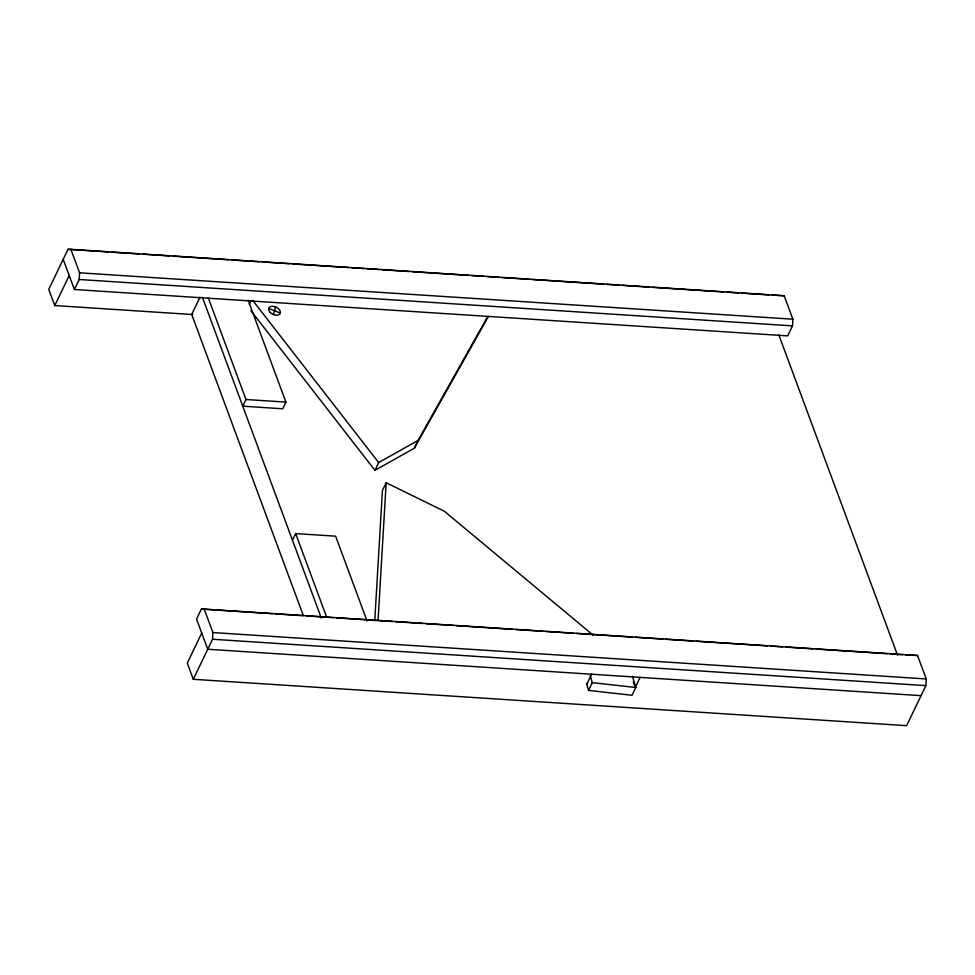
<?xml version="1.0" encoding="UTF-8"?>
<svg xmlns="http://www.w3.org/2000/svg" width="975" height="975" viewBox="0 0 975 975"><rect width="100%" height="100%" fill="white"/><g stroke="black" fill="none" stroke-linecap="round" stroke-linejoin="round"><path stroke-width="1.46" d="M70.858 249.344L784.193 295.742L792.894 319.203L792.529 325.882L787.715 335.888L74.38 289.502L79.194 279.496L79.56 272.805L70.858 249.344L68.018 249.332L48.75 289.368L54.758 305.565L192.867 314.547M204.214 609.095L917.548 655.493L926.25 678.953L925.884 685.632L906.616 725.668L193.282 679.283L212.55 639.247L212.916 632.556L204.214 609.095L201.374 609.082L196.56 619.088L207.736 649.253L921.07 695.65M374.753 620.77L382.419 490.523L386.161 482.747L444.308 511.217L593.214 635.249M378.056 620.563L386.161 482.747M273.463 314.584L275.584 306.906M54.758 305.565L69.201 275.535M200.058 297.119L191.709 314.474L303.127 615.006M249.283 304.419L251.16 300.532M208.223 297.68L245.968 399.506L242.763 406.173L282.713 408.781L285.919 402.102L248.174 300.276M201.728 633.055L187.285 663.085L193.282 679.283M292.463 540.247L295.669 533.581L335.619 536.177L367.075 621.026M250.831 310.623L374.936 470.34L378.678 462.564L418.068 440.432L487.707 316.57M374.936 470.34L414.314 448.207L418.068 440.432M586.792 684.231L591.606 674.225M632.531 676.382L635.785 687.485L632.044 695.26L588.559 690.422L592.3 682.646L590.265 675.712M635.298 687.387L640.112 677.369M414.314 448.207L488.414 316.448M784.193 295.742L772.249 295.132M917.548 655.493L905.604 654.883M68.018 249.332L108.993 252.001M112.028 252.196L139.352 253.975M142.387 254.17L169.699 255.95M172.733 256.145L228.893 259.789M231.928 259.996L259.252 261.763M262.287 261.97L289.599 263.738M292.634 263.945L348.794 267.589M351.829 267.784L363.967 268.576M367.014 268.771L379.153 269.563M382.188 269.758L409.5 271.538M412.535 271.733L468.695 275.389M471.729 275.584L483.868 276.376M486.915 276.571L499.054 277.363M502.088 277.558L529.401 279.337M532.447 279.533L603.781 284.176M606.816 284.371L618.954 285.163M621.989 285.358L649.301 287.137M652.348 287.332L723.682 291.964M726.716 292.171L738.855 292.951M741.89 293.158L769.202 294.925M79.56 272.805L792.894 319.203M79.194 279.496L792.529 325.882M245.968 399.506L285.919 402.102M201.374 609.082L272.707 613.726M275.742 613.921L303.054 615.7M306.089 615.895L333.413 617.675M336.448 617.87L392.608 621.514M395.643 621.721L422.955 623.488M425.99 623.695L453.314 625.463M456.349 625.67L512.509 629.314M515.543 629.509L542.856 631.288M545.89 631.483L573.215 633.263M576.249 633.457L632.409 637.114M635.444 637.309L662.756 639.088M665.791 639.283L693.115 641.062M696.15 641.257L767.483 645.901M770.518 646.096L782.657 646.888M785.704 647.083L813.016 648.862M816.051 649.057L887.384 653.701M890.419 653.896L902.557 654.688M212.916 632.556L926.25 678.953M212.55 639.247L925.884 685.632M592.3 682.646L635.785 687.485M268.673 308.417L280.373 313.072M252.72 300.434L378.678 462.564M778.781 334.778L897.573 655.273M633.299 681.976L634.798 686.034M295.669 533.581L326.601 617.017M202.398 297.277L321.299 618.028M63.204 259.338L74.38 289.502M586.523 683.487L588.559 690.422M269.636 311.817A6.313 3.937 25.7 0 0 279.898 313.987A6.313 3.937 25.7 0 0 274.036 306.442A6.313 3.937 25.7 0 0 269.636 311.817"/></g></svg>
